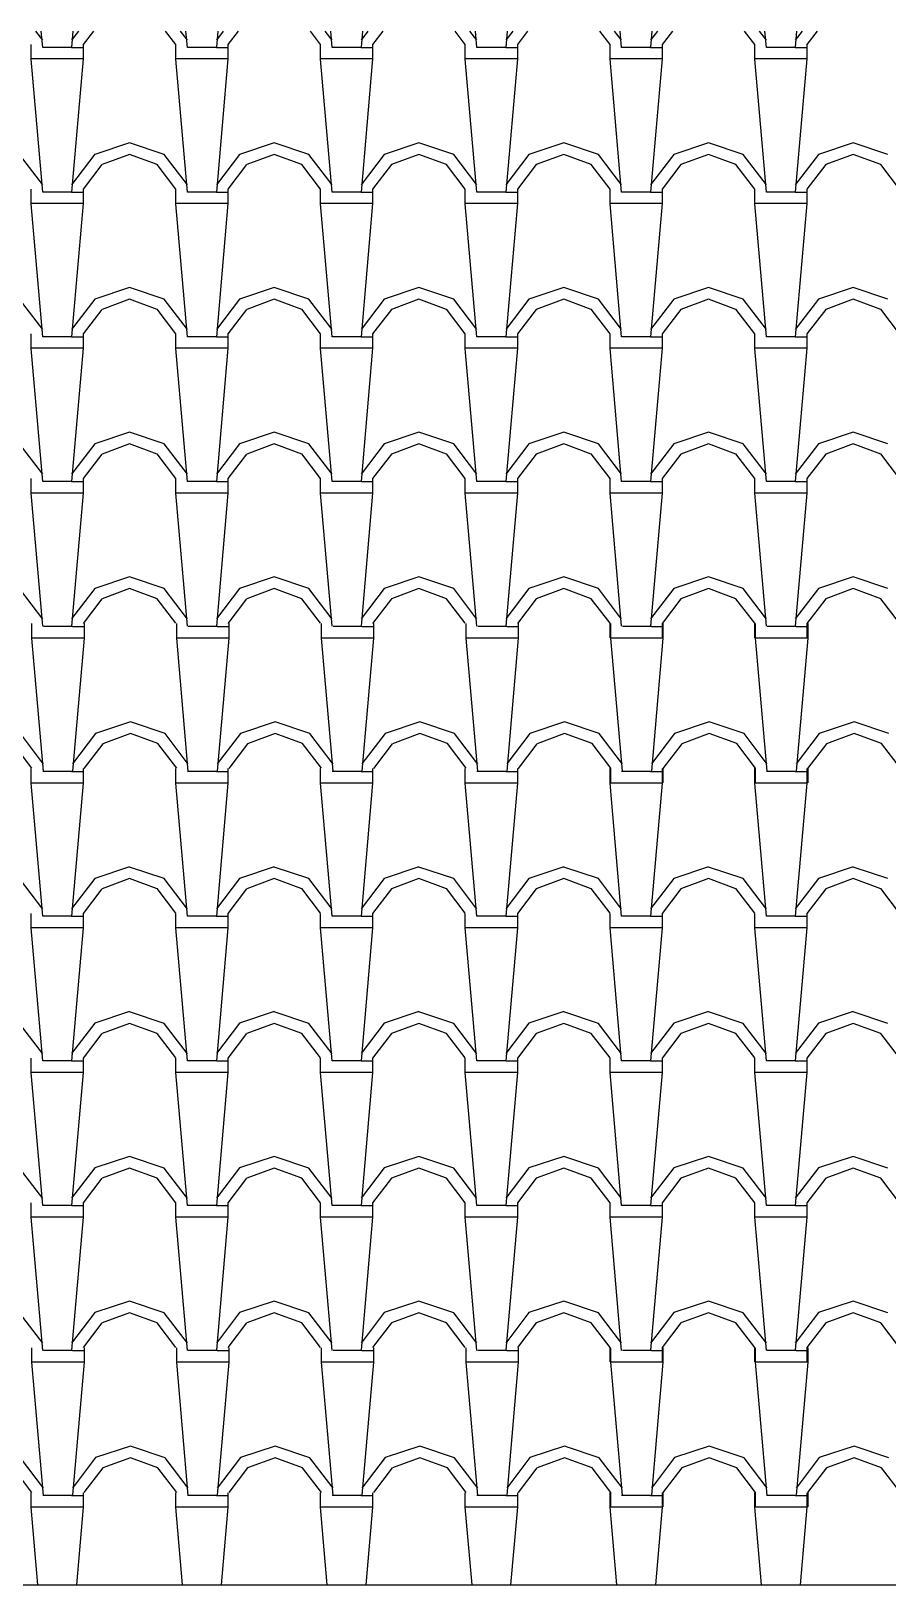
# Model space of a CAD drawing. Extents: x 32549 to 39694, y 7645 to 11950.
# Drawn here: x 37868.5 to 37957.3, y 11111.4 to 11272.4 of the extents above; entities that cross this region are included whole.
import ezdxf

# ---------------------------------------------------------------- set-up
doc = ezdxf.new("R2010")
doc.units = 0
doc.header["$LTSCALE"] = 80
doc.header["$MEASUREMENT"] = 0
doc.layers.add('C3', color=3, linetype='CONTINUOUS')
doc.layers.add('ROOF', color=11, linetype='CONTINUOUS')

msp = doc.modelspace()

# ---------------------------------------------------------------- linework, layer by layer
at = {"layer": 'C3'}
msp.add_line((37446.34, 11111.38), (38041.72, 11111.38), dxfattribs=at)
at = {"layer": 'ROOF'}
for p, q in [((37869.72, 11271.5), (37869, 11272.45)), ((37869.72, 11270.75), (37869.57, 11272.45)), ((37872.86, 11272.45), (37872.72, 11270.76)), ((37873.43, 11272.45), (37872.72, 11271.52)), ((37874.98, 11272.45), (37873.91, 11271.05)), ((37883.52, 11271.06), (37882.46, 11272.45)), ((37884.72, 11271.5), (37884, 11272.45)), ((37884.72, 11270.75), (37884.57, 11272.45)), ((37888.43, 11272.45), (37887.72, 11271.51)), ((37887.86, 11272.45), (37887.72, 11270.76)), ((37889.98, 11272.45), (37888.91, 11271.05)), ((37898.52, 11271.06), (37897.46, 11272.45)), ((37899.72, 11271.5), (37899, 11272.45)), ((37899.72, 11270.75), (37899.57, 11272.45)), ((37903.43, 11272.45), (37902.72, 11271.51)), ((37902.86, 11272.45), (37902.72, 11270.76)), ((37904.98, 11272.45), (37903.92, 11271.05)), ((37913.52, 11271.06), (37912.46, 11272.45)), ((37914.72, 11271.5), (37914, 11272.45)), ((37914.72, 11270.75), (37914.57, 11272.45)), ((37918.43, 11272.45), (37917.72, 11271.51)), ((37917.86, 11272.45), (37917.72, 11270.76)), ((37919.98, 11272.45), (37918.92, 11271.05)), ((37928.52, 11271.06), (37927.46, 11272.45)), ((37929.72, 11271.5), (37929, 11272.45)), ((37929.72, 11270.75), (37929.57, 11272.45)), ((37933.43, 11272.45), (37932.72, 11271.51)), ((37932.86, 11272.45), (37932.72, 11270.76)), ((37934.98, 11272.45), (37933.92, 11271.05)), ((37943.52, 11271.06), (37942.46, 11272.45)), ((37944.72, 11271.5), (37944, 11272.45)), ((37944.72, 11270.75), (37944.57, 11272.45)), ((37948.43, 11272.45), (37947.72, 11271.51)), ((37947.86, 11272.45), (37947.72, 11270.76)), ((37949.98, 11272.45), (37948.92, 11271.05)), ((37868.52, 11269.56), (37868.52, 11271.06)), ((37872.72, 11270.76), (37869.72, 11270.76)), ((37872.72, 11270.76), (37873.92, 11270.76)), ((37873.92, 11271.06), (37873.92, 11269.56)), ((37883.52, 11269.56), (37883.52, 11271.06)), ((37887.72, 11270.76), (37884.72, 11270.76)), ((37887.72, 11270.76), (37888.92, 11270.76)), ((37888.92, 11271.06), (37888.92, 11269.56)), ((37898.52, 11269.56), (37898.52, 11271.06)), ((37902.72, 11270.76), (37899.72, 11270.76)), ((37902.72, 11270.76), (37903.92, 11270.76)), ((37903.92, 11271.06), (37903.92, 11269.56)), ((37913.52, 11269.56), (37913.52, 11271.06)), ((37917.72, 11270.76), (37914.72, 11270.76)), ((37917.72, 11270.76), (37918.92, 11270.76)), ((37918.92, 11271.06), (37918.92, 11269.56)), ((37928.52, 11269.56), (37928.52, 11271.06)), ((37932.72, 11270.76), (37929.72, 11270.76)), ((37932.72, 11270.76), (37933.92, 11270.76)), ((37933.92, 11271.06), (37933.92, 11269.56)), ((37943.52, 11269.56), (37943.52, 11271.06)), ((37947.72, 11270.76), (37944.72, 11270.76)), ((37947.72, 11270.76), (37948.92, 11270.76)), ((37948.92, 11271.06), (37948.92, 11269.56)), ((37872.72, 11269.56), (37868.52, 11269.56)), ((37869.72, 11255.75), (37868.52, 11269.55)), ((37873.92, 11269.56), (37872.72, 11255.76)), ((37873.92, 11269.56), (37872.72, 11269.56)), ((37887.72, 11269.56), (37883.52, 11269.56)), ((37884.72, 11255.75), (37883.52, 11269.55)), ((37888.92, 11269.56), (37887.72, 11269.56)), ((37888.92, 11269.56), (37887.72, 11255.76)), ((37902.72, 11269.56), (37898.52, 11269.56)), ((37899.72, 11255.75), (37898.52, 11269.55)), ((37903.92, 11269.56), (37902.72, 11269.56)), ((37903.92, 11269.56), (37902.72, 11255.76)), ((37917.72, 11269.56), (37913.52, 11269.56)), ((37914.72, 11255.75), (37913.52, 11269.55)), ((37918.92, 11269.56), (37917.72, 11269.56)), ((37918.92, 11269.56), (37917.72, 11255.76)), ((37932.72, 11269.56), (37928.52, 11269.56)), ((37929.72, 11255.75), (37928.52, 11269.55)), ((37933.92, 11269.56), (37932.72, 11269.56)), ((37933.92, 11269.56), (37932.72, 11255.76)), ((37947.72, 11269.56), (37943.52, 11269.56)), ((37944.72, 11255.75), (37943.52, 11269.55)), ((37948.92, 11269.56), (37947.72, 11269.56)), ((37948.92, 11269.56), (37947.72, 11255.76)), ((37878.72, 11260.86), (37875.12, 11259.66)), ((37882.32, 11259.65), (37878.72, 11260.85)), ((37893.72, 11260.86), (37890.12, 11259.66)), ((37897.32, 11259.65), (37893.72, 11260.85)), ((37908.72, 11260.86), (37905.12, 11259.66)), ((37912.32, 11259.65), (37908.72, 11260.85)), ((37923.72, 11260.86), (37920.12, 11259.66)), ((37927.32, 11259.65), (37923.72, 11260.85)), ((37938.72, 11260.86), (37935.12, 11259.66)), ((37942.32, 11259.65), (37938.72, 11260.85)), ((37953.72, 11260.86), (37950.12, 11259.66)), ((37957.32, 11259.65), (37953.72, 11260.85)), ((37869.72, 11256.5), (37867.32, 11259.65)), ((37875.12, 11259.67), (37872.72, 11256.52)), ((37878.72, 11259.65), (37875.87, 11258.6)), ((37881.57, 11258.6), (37878.72, 11259.65)), ((37884.72, 11256.5), (37882.32, 11259.65)), ((37890.12, 11259.66), (37887.72, 11256.51)), ((37893.72, 11259.65), (37890.87, 11258.6)), ((37896.57, 11258.6), (37893.72, 11259.65)), ((37899.72, 11256.5), (37897.32, 11259.65)), ((37905.12, 11259.66), (37902.72, 11256.51)), ((37908.72, 11259.65), (37905.87, 11258.6)), ((37911.57, 11258.6), (37908.72, 11259.65)), ((37914.72, 11256.5), (37912.32, 11259.65)), ((37920.12, 11259.66), (37917.72, 11256.51)), ((37923.72, 11259.65), (37920.87, 11258.6)), ((37926.57, 11258.6), (37923.72, 11259.65)), ((37929.72, 11256.5), (37927.32, 11259.65)), ((37935.12, 11259.66), (37932.72, 11256.51)), ((37938.72, 11259.65), (37935.87, 11258.6)), ((37941.57, 11258.6), (37938.72, 11259.65)), ((37944.72, 11256.5), (37942.32, 11259.65)), ((37950.12, 11259.66), (37947.72, 11256.51)), ((37953.72, 11259.65), (37950.87, 11258.6)), ((37956.57, 11258.6), (37953.72, 11259.65)), ((37875.86, 11258.6), (37873.91, 11256.05)), ((37883.52, 11256.06), (37881.57, 11258.61)), ((37890.86, 11258.6), (37888.91, 11256.05)), ((37898.52, 11256.06), (37896.57, 11258.61)), ((37905.87, 11258.6), (37903.92, 11256.05)), ((37913.52, 11256.06), (37911.57, 11258.61)), ((37920.87, 11258.6), (37918.92, 11256.05)), ((37928.52, 11256.06), (37926.57, 11258.61)), ((37935.87, 11258.6), (37933.92, 11256.05)), ((37943.52, 11256.06), (37941.57, 11258.61)), ((37950.87, 11258.6), (37948.92, 11256.05)), ((37958.52, 11256.06), (37956.57, 11258.61)), ((37868.52, 11254.56), (37868.52, 11256.06)), ((37872.72, 11255.76), (37869.72, 11255.76)), ((37872.72, 11255.76), (37873.92, 11255.76)), ((37873.92, 11256.06), (37873.92, 11254.56)), ((37883.52, 11254.56), (37883.52, 11256.06)), ((37887.72, 11255.76), (37884.72, 11255.76)), ((37887.72, 11255.76), (37888.92, 11255.76)), ((37888.92, 11256.06), (37888.92, 11254.56)), ((37898.52, 11254.56), (37898.52, 11256.06)), ((37902.72, 11255.76), (37899.72, 11255.76)), ((37902.72, 11255.76), (37903.92, 11255.76)), ((37903.92, 11256.06), (37903.92, 11254.56)), ((37913.52, 11254.56), (37913.52, 11256.06)), ((37917.72, 11255.76), (37914.72, 11255.76)), ((37917.72, 11255.76), (37918.92, 11255.76)), ((37918.92, 11256.06), (37918.92, 11254.56)), ((37928.52, 11254.56), (37928.52, 11256.06)), ((37932.72, 11255.76), (37929.72, 11255.76)), ((37932.72, 11255.76), (37933.92, 11255.76)), ((37933.92, 11256.06), (37933.92, 11254.56)), ((37943.52, 11254.56), (37943.52, 11256.06)), ((37947.72, 11255.76), (37944.72, 11255.76)), ((37947.72, 11255.76), (37948.92, 11255.76)), ((37948.92, 11256.06), (37948.92, 11254.56)), ((37872.72, 11254.56), (37868.52, 11254.56)), ((37869.72, 11240.75), (37868.52, 11254.55)), ((37873.92, 11254.56), (37872.72, 11240.76)), ((37873.92, 11254.56), (37872.72, 11254.56)), ((37887.72, 11254.56), (37883.52, 11254.56)), ((37884.72, 11240.75), (37883.52, 11254.55)), ((37888.92, 11254.56), (37887.72, 11254.56)), ((37888.92, 11254.56), (37887.72, 11240.76)), ((37902.72, 11254.56), (37898.52, 11254.56)), ((37899.72, 11240.75), (37898.52, 11254.55)), ((37903.92, 11254.56), (37902.72, 11254.56)), ((37903.92, 11254.56), (37902.72, 11240.76)), ((37917.72, 11254.56), (37913.52, 11254.56)), ((37914.72, 11240.75), (37913.52, 11254.55)), ((37918.92, 11254.56), (37917.72, 11254.56)), ((37918.92, 11254.56), (37917.72, 11240.76)), ((37932.72, 11254.56), (37928.52, 11254.56)), ((37929.72, 11240.75), (37928.52, 11254.55)), ((37933.92, 11254.56), (37932.72, 11254.56)), ((37933.92, 11254.56), (37932.72, 11240.76)), ((37947.72, 11254.56), (37943.52, 11254.56)), ((37944.72, 11240.75), (37943.52, 11254.55)), ((37948.92, 11254.56), (37947.72, 11254.56)), ((37948.92, 11254.56), (37947.72, 11240.76)), ((37878.72, 11245.86), (37875.12, 11244.66)), ((37882.32, 11244.65), (37878.72, 11245.85)), ((37893.72, 11245.86), (37890.12, 11244.66)), ((37897.32, 11244.65), (37893.72, 11245.85)), ((37908.72, 11245.86), (37905.12, 11244.66)), ((37912.32, 11244.65), (37908.72, 11245.85)), ((37923.72, 11245.86), (37920.12, 11244.66)), ((37927.32, 11244.65), (37923.72, 11245.85)), ((37938.72, 11245.86), (37935.12, 11244.66)), ((37942.32, 11244.65), (37938.72, 11245.85)), ((37953.72, 11245.86), (37950.12, 11244.66)), ((37957.32, 11244.65), (37953.72, 11245.85)), ((37869.72, 11241.5), (37867.32, 11244.65)), ((37875.12, 11244.66), (37872.72, 11241.51)), ((37878.72, 11244.65), (37875.87, 11243.6)), ((37881.57, 11243.6), (37878.72, 11244.65)), ((37884.72, 11241.5), (37882.32, 11244.65)), ((37890.12, 11244.66), (37887.72, 11241.51)), ((37893.72, 11244.65), (37890.87, 11243.6)), ((37896.57, 11243.6), (37893.72, 11244.65)), ((37899.72, 11241.5), (37897.32, 11244.65)), ((37905.12, 11244.66), (37902.72, 11241.51)), ((37908.72, 11244.65), (37905.87, 11243.6)), ((37911.57, 11243.6), (37908.72, 11244.65)), ((37914.72, 11241.5), (37912.32, 11244.65)), ((37920.12, 11244.66), (37917.72, 11241.51)), ((37923.72, 11244.65), (37920.87, 11243.6)), ((37926.57, 11243.6), (37923.72, 11244.65)), ((37929.72, 11241.5), (37927.32, 11244.65)), ((37935.12, 11244.66), (37932.72, 11241.51)), ((37938.72, 11244.65), (37935.87, 11243.6)), ((37941.57, 11243.6), (37938.72, 11244.65)), ((37944.72, 11241.5), (37942.32, 11244.65)), ((37950.12, 11244.66), (37947.72, 11241.51)), ((37953.72, 11244.65), (37950.87, 11243.6)), ((37956.57, 11243.6), (37953.72, 11244.65)), ((37875.86, 11243.6), (37873.91, 11241.05)), ((37883.52, 11241.06), (37881.57, 11243.61)), ((37890.86, 11243.6), (37888.91, 11241.05)), ((37898.52, 11241.06), (37896.57, 11243.61)), ((37905.87, 11243.6), (37903.92, 11241.05)), ((37913.52, 11241.06), (37911.57, 11243.61)), ((37920.87, 11243.6), (37918.92, 11241.05)), ((37928.52, 11241.06), (37926.57, 11243.61)), ((37935.87, 11243.6), (37933.92, 11241.05)), ((37943.52, 11241.06), (37941.57, 11243.61)), ((37950.87, 11243.6), (37948.92, 11241.05)), ((37958.52, 11241.06), (37956.57, 11243.61)), ((37868.52, 11239.56), (37868.52, 11241.06)), ((37873.92, 11241.06), (37873.92, 11239.56)), ((37883.52, 11239.56), (37883.52, 11241.06)), ((37888.92, 11241.06), (37888.92, 11239.56)), ((37898.52, 11239.56), (37898.52, 11241.06)), ((37903.92, 11241.06), (37903.92, 11239.56)), ((37913.52, 11239.56), (37913.52, 11241.06)), ((37918.92, 11241.06), (37918.92, 11239.56)), ((37928.52, 11239.56), (37928.52, 11241.06)), ((37928.52, 11239.56), (37928.52, 11241.06)), ((37933.92, 11241.06), (37933.92, 11239.56)), ((37933.92, 11241.06), (37933.92, 11239.56)), ((37943.52, 11239.56), (37943.52, 11241.06)), ((37943.52, 11239.56), (37943.52, 11241.06)), ((37948.92, 11241.06), (37948.92, 11239.56)), ((37948.92, 11241.06), (37948.92, 11239.56)), ((37872.72, 11239.56), (37868.52, 11239.56)), ((37869.72, 11225.75), (37868.52, 11239.55)), ((37872.72, 11240.76), (37869.72, 11240.76)), ((37872.72, 11240.76), (37873.92, 11240.76)), ((37873.92, 11239.56), (37872.72, 11225.76)), ((37873.92, 11239.56), (37872.72, 11239.56)), ((37887.72, 11239.56), (37883.52, 11239.56)), ((37884.72, 11225.75), (37883.52, 11239.55)), ((37887.72, 11240.76), (37884.72, 11240.76)), ((37887.72, 11240.76), (37888.92, 11240.76)), ((37888.92, 11239.56), (37887.72, 11225.76)), ((37888.92, 11239.56), (37887.72, 11239.56)), ((37902.72, 11239.56), (37898.52, 11239.56)), ((37899.72, 11225.75), (37898.52, 11239.55)), ((37902.72, 11240.76), (37899.72, 11240.76)), ((37902.72, 11240.76), (37903.92, 11240.76)), ((37903.92, 11239.56), (37902.72, 11225.76)), ((37903.92, 11239.56), (37902.72, 11239.56)), ((37917.72, 11239.56), (37913.52, 11239.56)), ((37914.72, 11225.75), (37913.52, 11239.55)), ((37917.72, 11240.76), (37914.72, 11240.76)), ((37917.72, 11240.76), (37918.92, 11240.76)), ((37918.92, 11239.56), (37917.72, 11225.76)), ((37918.92, 11239.56), (37917.72, 11239.56)), ((37932.72, 11239.56), (37928.52, 11239.56)), ((37929.72, 11225.75), (37928.52, 11239.55)), ((37932.72, 11240.76), (37929.72, 11240.76)), ((37932.72, 11240.76), (37933.92, 11240.76)), ((37933.92, 11239.56), (37932.72, 11225.76)), ((37933.92, 11239.56), (37932.72, 11239.56)), ((37947.72, 11239.56), (37943.52, 11239.56)), ((37944.72, 11225.75), (37943.52, 11239.55)), ((37947.72, 11240.76), (37944.72, 11240.76)), ((37947.72, 11240.76), (37948.92, 11240.76)), ((37948.92, 11239.56), (37947.72, 11225.76)), ((37948.92, 11239.56), (37947.72, 11239.56)), ((37878.72, 11230.86), (37875.12, 11229.66)), ((37882.32, 11229.65), (37878.72, 11230.86)), ((37893.72, 11230.86), (37890.12, 11229.66)), ((37897.32, 11229.65), (37893.72, 11230.86)), ((37908.72, 11230.86), (37905.12, 11229.66)), ((37912.32, 11229.65), (37908.72, 11230.86)), ((37923.72, 11230.86), (37920.12, 11229.66)), ((37927.32, 11229.65), (37923.72, 11230.86)), ((37938.72, 11230.86), (37935.12, 11229.66)), ((37942.32, 11229.65), (37938.72, 11230.86)), ((37953.72, 11230.86), (37950.12, 11229.66)), ((37957.32, 11229.65), (37953.72, 11230.86)), ((37869.72, 11226.5), (37867.32, 11229.65)), ((37875.12, 11229.67), (37872.72, 11226.52)), ((37875.86, 11228.6), (37873.91, 11226.05)), ((37878.72, 11229.65), (37875.87, 11228.6)), ((37881.57, 11228.6), (37878.72, 11229.65)), ((37883.52, 11226.06), (37881.57, 11228.61)), ((37884.72, 11226.5), (37882.32, 11229.65)), ((37890.12, 11229.67), (37887.72, 11226.52)), ((37890.86, 11228.6), (37888.91, 11226.05)), ((37893.72, 11229.65), (37890.87, 11228.6)), ((37896.57, 11228.6), (37893.72, 11229.65)), ((37898.52, 11226.06), (37896.57, 11228.61)), ((37899.72, 11226.5), (37897.32, 11229.65)), ((37905.12, 11229.67), (37902.72, 11226.52)), ((37905.87, 11228.6), (37903.92, 11226.05)), ((37908.72, 11229.65), (37905.87, 11228.6)), ((37911.57, 11228.6), (37908.72, 11229.65)), ((37913.52, 11226.06), (37911.57, 11228.61)), ((37914.72, 11226.5), (37912.32, 11229.65)), ((37920.12, 11229.66), (37917.72, 11226.51)), ((37920.87, 11228.6), (37918.92, 11226.05)), ((37923.72, 11229.65), (37920.87, 11228.6)), ((37926.57, 11228.6), (37923.72, 11229.65)), ((37928.52, 11226.06), (37926.57, 11228.61)), ((37929.72, 11226.5), (37927.32, 11229.65)), ((37935.12, 11229.66), (37932.72, 11226.51)), ((37935.87, 11228.6), (37933.92, 11226.05)), ((37938.72, 11229.65), (37935.87, 11228.6)), ((37941.57, 11228.6), (37938.72, 11229.65)), ((37943.52, 11226.06), (37941.57, 11228.61)), ((37944.72, 11226.5), (37942.32, 11229.65)), ((37950.12, 11229.66), (37947.72, 11226.51)), ((37950.87, 11228.6), (37948.92, 11226.05)), ((37953.72, 11229.65), (37950.87, 11228.6)), ((37956.57, 11228.6), (37953.72, 11229.65)), ((37958.52, 11226.06), (37956.57, 11228.61)), ((37868.52, 11224.56), (37868.52, 11226.06)), ((37872.72, 11225.76), (37869.72, 11225.76)), ((37872.72, 11225.76), (37873.92, 11225.76)), ((37873.92, 11226.06), (37873.92, 11224.56)), ((37883.52, 11224.56), (37883.52, 11226.06)), ((37887.72, 11225.76), (37884.72, 11225.76)), ((37887.72, 11225.76), (37888.92, 11225.76)), ((37888.92, 11226.06), (37888.92, 11224.56)), ((37898.52, 11224.56), (37898.52, 11226.06)), ((37902.72, 11225.76), (37899.72, 11225.76)), ((37902.72, 11225.76), (37903.92, 11225.76)), ((37903.92, 11226.06), (37903.92, 11224.56)), ((37913.52, 11224.56), (37913.52, 11226.06)), ((37917.72, 11225.76), (37914.72, 11225.76)), ((37917.72, 11225.76), (37918.92, 11225.76)), ((37918.92, 11226.06), (37918.92, 11224.56)), ((37928.52, 11224.56), (37928.52, 11226.06)), ((37932.72, 11225.76), (37929.72, 11225.76)), ((37932.72, 11225.76), (37933.92, 11225.76)), ((37933.92, 11226.06), (37933.92, 11224.56)), ((37943.52, 11224.56), (37943.52, 11226.06)), ((37947.72, 11225.76), (37944.72, 11225.76)), ((37947.72, 11225.76), (37948.92, 11225.76)), ((37948.92, 11226.06), (37948.92, 11224.56)), ((37872.72, 11224.56), (37868.52, 11224.56)), ((37869.72, 11210.75), (37868.52, 11224.55)), ((37873.92, 11224.56), (37872.72, 11224.56)), ((37873.92, 11224.56), (37872.72, 11210.76)), ((37887.72, 11224.56), (37883.52, 11224.56)), ((37884.72, 11210.75), (37883.52, 11224.55)), ((37888.92, 11224.56), (37887.72, 11224.56)), ((37888.92, 11224.56), (37887.72, 11210.76)), ((37902.72, 11224.56), (37898.52, 11224.56)), ((37899.72, 11210.75), (37898.52, 11224.55)), ((37903.92, 11224.56), (37902.72, 11224.56)), ((37903.92, 11224.56), (37902.72, 11210.76)), ((37917.72, 11224.56), (37913.52, 11224.56)), ((37914.72, 11210.75), (37913.52, 11224.55)), ((37918.92, 11224.56), (37917.72, 11224.56)), ((37918.92, 11224.56), (37917.72, 11210.76)), ((37932.72, 11224.56), (37928.52, 11224.56)), ((37929.72, 11210.75), (37928.52, 11224.55)), ((37933.92, 11224.56), (37932.72, 11224.56)), ((37933.92, 11224.56), (37932.72, 11210.76)), ((37947.72, 11224.56), (37943.52, 11224.56)), ((37944.72, 11210.75), (37943.52, 11224.55)), ((37948.92, 11224.56), (37947.72, 11224.56)), ((37948.92, 11224.56), (37947.72, 11210.76)), ((37878.72, 11215.86), (37875.12, 11214.66)), ((37882.32, 11214.65), (37878.72, 11215.86)), ((37893.72, 11215.86), (37890.12, 11214.66)), ((37897.32, 11214.65), (37893.72, 11215.86)), ((37908.72, 11215.86), (37905.12, 11214.66)), ((37912.32, 11214.65), (37908.72, 11215.86)), ((37923.72, 11215.86), (37920.12, 11214.66)), ((37927.32, 11214.65), (37923.72, 11215.86)), ((37938.72, 11215.86), (37935.12, 11214.66)), ((37942.32, 11214.65), (37938.72, 11215.86)), ((37953.72, 11215.86), (37950.12, 11214.66)), ((37957.32, 11214.65), (37953.72, 11215.86)), ((37869.72, 11211.5), (37867.32, 11214.65)), ((37875.12, 11214.67), (37872.72, 11211.52)), ((37878.72, 11214.65), (37875.87, 11213.6)), ((37881.57, 11213.6), (37878.72, 11214.65)), ((37884.72, 11211.5), (37882.32, 11214.65)), ((37890.12, 11214.67), (37887.72, 11211.52)), ((37893.72, 11214.65), (37890.87, 11213.6)), ((37896.57, 11213.6), (37893.72, 11214.65)), ((37899.72, 11211.5), (37897.32, 11214.65)), ((37905.12, 11214.66), (37902.72, 11211.51)), ((37908.72, 11214.65), (37905.87, 11213.6)), ((37911.57, 11213.6), (37908.72, 11214.65)), ((37914.72, 11211.5), (37912.32, 11214.65)), ((37920.12, 11214.66), (37917.72, 11211.51)), ((37923.72, 11214.65), (37920.87, 11213.6)), ((37926.57, 11213.6), (37923.72, 11214.65)), ((37929.72, 11211.5), (37927.32, 11214.65)), ((37935.12, 11214.66), (37932.72, 11211.51)), ((37938.72, 11214.65), (37935.87, 11213.6)), ((37941.57, 11213.6), (37938.72, 11214.65)), ((37944.72, 11211.5), (37942.32, 11214.65)), ((37950.12, 11214.66), (37947.72, 11211.51)), ((37953.72, 11214.65), (37950.87, 11213.6)), ((37956.57, 11213.6), (37953.72, 11214.65)), ((37875.86, 11213.6), (37873.91, 11211.05)), ((37883.52, 11211.06), (37881.57, 11213.61)), ((37890.86, 11213.6), (37888.91, 11211.05)), ((37898.52, 11211.06), (37896.57, 11213.61)), ((37905.87, 11213.6), (37903.92, 11211.05)), ((37913.52, 11211.06), (37911.57, 11213.61)), ((37920.87, 11213.6), (37918.92, 11211.05)), ((37928.52, 11211.06), (37926.57, 11213.61)), ((37935.87, 11213.6), (37933.92, 11211.05)), ((37943.52, 11211.06), (37941.57, 11213.61)), ((37950.87, 11213.6), (37948.92, 11211.05)), ((37958.52, 11211.06), (37956.57, 11213.61)), ((37868.61, 11209.53), (37868.61, 11211.03)), ((37872.81, 11210.73), (37869.81, 11210.73)), ((37872.81, 11210.73), (37874.01, 11210.73)), ((37874.01, 11211.03), (37874.01, 11209.53)), ((37883.61, 11209.53), (37883.61, 11211.03)), ((37887.81, 11210.73), (37884.81, 11210.73)), ((37887.81, 11210.73), (37889.01, 11210.73)), ((37889.01, 11211.03), (37889.01, 11209.53)), ((37898.61, 11209.53), (37898.61, 11211.03)), ((37902.81, 11210.73), (37899.81, 11210.73)), ((37902.81, 11210.73), (37904.01, 11210.73)), ((37904.01, 11211.03), (37904.01, 11209.53)), ((37913.61, 11209.53), (37913.61, 11211.03)), ((37917.81, 11210.73), (37914.81, 11210.73)), ((37917.81, 11210.73), (37919.01, 11210.73)), ((37919.01, 11211.03), (37919.01, 11209.53)), ((37928.52, 11209.56), (37928.52, 11211.06)), ((37928.61, 11209.53), (37928.61, 11211.03)), ((37932.81, 11210.73), (37929.81, 11210.73)), ((37932.81, 11210.73), (37934.01, 11210.73)), ((37933.92, 11211.06), (37933.92, 11209.56)), ((37934.01, 11211.03), (37934.01, 11209.53)), ((37943.52, 11209.56), (37943.52, 11211.06)), ((37943.61, 11209.53), (37943.61, 11211.03)), ((37947.81, 11210.73), (37944.81, 11210.73)), ((37947.81, 11210.73), (37949.01, 11210.73)), ((37948.92, 11211.06), (37948.92, 11209.56)), ((37949.01, 11211.03), (37949.01, 11209.53)), ((37872.81, 11209.53), (37868.61, 11209.53)), ((37869.81, 11195.72), (37868.61, 11209.52)), ((37874.01, 11209.53), (37872.81, 11195.73)), ((37874.01, 11209.53), (37872.81, 11209.53)), ((37887.81, 11209.53), (37883.61, 11209.53)), ((37884.81, 11195.72), (37883.61, 11209.52)), ((37889.01, 11209.53), (37887.81, 11195.73)), ((37889.01, 11209.53), (37887.81, 11209.53)), ((37902.81, 11209.53), (37898.61, 11209.53)), ((37899.81, 11195.72), (37898.61, 11209.52)), ((37904.01, 11209.53), (37902.81, 11195.73)), ((37904.01, 11209.53), (37902.81, 11209.53)), ((37917.81, 11209.53), (37913.61, 11209.53)), ((37914.81, 11195.72), (37913.61, 11209.52)), ((37919.01, 11209.53), (37917.81, 11195.73)), ((37919.01, 11209.53), (37917.81, 11209.53)), ((37932.81, 11209.53), (37928.61, 11209.53)), ((37929.81, 11195.72), (37928.61, 11209.52)), ((37934.01, 11209.53), (37932.81, 11195.73)), ((37934.01, 11209.53), (37932.81, 11209.53)), ((37947.81, 11209.53), (37943.61, 11209.53)), ((37944.81, 11195.72), (37943.61, 11209.52)), ((37949.01, 11209.53), (37947.81, 11195.73)), ((37949.01, 11209.53), (37947.81, 11209.53)), ((37878.81, 11200.83), (37875.21, 11199.63)), ((37882.41, 11199.63), (37878.81, 11200.83)), ((37893.81, 11200.83), (37890.21, 11199.63)), ((37897.41, 11199.63), (37893.81, 11200.83)), ((37908.81, 11200.83), (37905.21, 11199.63)), ((37912.41, 11199.63), (37908.81, 11200.83)), ((37923.81, 11200.83), (37920.21, 11199.63)), ((37927.41, 11199.63), (37923.81, 11200.83)), ((37938.81, 11200.83), (37935.21, 11199.63)), ((37942.41, 11199.63), (37938.81, 11200.83)), ((37953.81, 11200.83), (37950.21, 11199.63)), ((37957.41, 11199.63), (37953.81, 11200.83)), ((37869.81, 11196.47), (37867.41, 11199.62)), ((37875.21, 11199.64), (37872.81, 11196.49)), ((37878.81, 11199.62), (37875.96, 11198.57)), ((37881.66, 11198.58), (37878.81, 11199.63)), ((37884.81, 11196.47), (37882.41, 11199.62)), ((37890.21, 11199.64), (37887.81, 11196.49)), ((37893.81, 11199.62), (37890.96, 11198.57)), ((37896.66, 11198.58), (37893.81, 11199.63)), ((37899.81, 11196.47), (37897.41, 11199.62)), ((37905.21, 11199.64), (37902.81, 11196.49)), ((37908.81, 11199.62), (37905.96, 11198.57)), ((37911.66, 11198.58), (37908.81, 11199.63)), ((37914.81, 11196.47), (37912.41, 11199.62)), ((37920.21, 11199.64), (37917.81, 11196.49)), ((37923.81, 11199.62), (37920.96, 11198.57)), ((37926.66, 11198.58), (37923.81, 11199.63)), ((37929.81, 11196.47), (37927.41, 11199.62)), ((37935.21, 11199.64), (37932.81, 11196.49)), ((37938.81, 11199.62), (37935.96, 11198.57)), ((37941.66, 11198.58), (37938.81, 11199.63)), ((37944.81, 11196.47), (37942.41, 11199.62)), ((37950.21, 11199.64), (37947.81, 11196.49)), ((37953.81, 11199.62), (37950.96, 11198.57)), ((37956.66, 11198.58), (37953.81, 11199.63)), ((37868.61, 11196.03), (37866.66, 11198.58)), ((37875.95, 11198.57), (37874, 11196.02)), ((37883.61, 11196.03), (37881.66, 11198.58)), ((37890.95, 11198.57), (37889, 11196.02)), ((37898.61, 11196.03), (37896.66, 11198.58)), ((37905.95, 11198.57), (37904, 11196.02)), ((37913.61, 11196.03), (37911.66, 11198.58)), ((37920.95, 11198.57), (37919, 11196.02)), ((37928.61, 11196.03), (37926.66, 11198.58)), ((37935.95, 11198.57), (37934, 11196.02)), ((37943.61, 11196.03), (37941.66, 11198.58)), ((37950.95, 11198.57), (37949, 11196.02)), ((37958.61, 11196.03), (37956.66, 11198.58)), ((37868.52, 11194.49), (37868.52, 11195.99)), ((37873.92, 11195.99), (37873.92, 11194.49)), ((37883.52, 11194.49), (37883.52, 11195.99)), ((37888.92, 11195.99), (37888.92, 11194.49)), ((37898.52, 11194.49), (37898.52, 11195.99)), ((37903.92, 11195.99), (37903.92, 11194.49)), ((37913.52, 11194.49), (37913.52, 11195.99)), ((37918.92, 11195.99), (37918.92, 11194.49)), ((37928.52, 11194.49), (37928.52, 11195.99)), ((37928.61, 11194.53), (37928.61, 11196.03)), ((37933.92, 11195.99), (37933.92, 11194.49)), ((37934.01, 11196.03), (37934.01, 11194.53)), ((37943.52, 11194.49), (37943.52, 11195.99)), ((37943.61, 11194.53), (37943.61, 11196.03)), ((37948.92, 11195.99), (37948.92, 11194.49)), ((37949.01, 11196.03), (37949.01, 11194.53)), ((37872.72, 11194.49), (37868.52, 11194.49)), ((37869.72, 11180.69), (37868.52, 11194.49)), ((37872.72, 11195.69), (37869.72, 11195.69)), ((37872.72, 11195.69), (37873.92, 11195.69)), ((37873.92, 11194.5), (37872.72, 11180.7)), ((37873.92, 11194.49), (37872.72, 11194.49)), ((37887.72, 11194.49), (37883.52, 11194.49)), ((37884.72, 11180.69), (37883.52, 11194.49)), ((37887.72, 11195.69), (37884.72, 11195.69)), ((37887.72, 11195.69), (37888.92, 11195.69)), ((37888.92, 11194.5), (37887.72, 11180.7)), ((37888.92, 11194.49), (37887.72, 11194.49)), ((37902.72, 11194.49), (37898.52, 11194.49)), ((37899.72, 11180.69), (37898.52, 11194.49)), ((37902.72, 11195.69), (37899.72, 11195.69)), ((37902.72, 11195.69), (37903.92, 11195.69)), ((37903.92, 11194.5), (37902.72, 11180.7)), ((37903.92, 11194.49), (37902.72, 11194.49)), ((37917.72, 11194.49), (37913.52, 11194.49)), ((37914.72, 11180.69), (37913.52, 11194.49)), ((37917.72, 11195.69), (37914.72, 11195.69)), ((37917.72, 11195.69), (37918.92, 11195.69)), ((37918.92, 11194.5), (37917.72, 11180.7)), ((37918.92, 11194.49), (37917.72, 11194.49)), ((37932.72, 11194.49), (37928.52, 11194.49)), ((37929.72, 11180.69), (37928.52, 11194.49)), ((37932.72, 11195.69), (37929.72, 11195.69)), ((37932.72, 11195.69), (37933.92, 11195.69)), ((37933.92, 11194.5), (37932.72, 11180.7)), ((37933.92, 11194.49), (37932.72, 11194.49)), ((37947.72, 11194.49), (37943.52, 11194.49)), ((37944.72, 11180.69), (37943.52, 11194.49)), ((37947.72, 11195.69), (37944.72, 11195.69)), ((37947.72, 11195.69), (37948.92, 11195.69)), ((37948.92, 11194.5), (37947.72, 11180.7)), ((37948.92, 11194.49), (37947.72, 11194.49)), ((37878.72, 11185.8), (37875.12, 11184.6)), ((37882.32, 11184.59), (37878.72, 11185.79)), ((37893.72, 11185.8), (37890.12, 11184.6)), ((37897.32, 11184.59), (37893.72, 11185.79)), ((37908.72, 11185.8), (37905.12, 11184.6)), ((37912.32, 11184.59), (37908.72, 11185.79)), ((37923.72, 11185.8), (37920.12, 11184.6)), ((37927.32, 11184.59), (37923.72, 11185.79)), ((37938.72, 11185.8), (37935.12, 11184.6)), ((37942.32, 11184.59), (37938.72, 11185.79)), ((37953.72, 11185.8), (37950.12, 11184.6)), ((37957.32, 11184.59), (37953.72, 11185.79)), ((37869.72, 11181.44), (37867.32, 11184.59)), ((37875.12, 11184.6), (37872.72, 11181.45)), ((37875.86, 11183.54), (37873.91, 11180.99)), ((37878.72, 11184.59), (37875.87, 11183.54)), ((37881.57, 11183.54), (37878.72, 11184.59)), ((37883.52, 11181), (37881.57, 11183.55)), ((37884.72, 11181.44), (37882.32, 11184.59)), ((37890.12, 11184.6), (37887.72, 11181.45)), ((37890.86, 11183.54), (37888.91, 11180.99)), ((37893.72, 11184.59), (37890.87, 11183.54)), ((37896.57, 11183.54), (37893.72, 11184.59)), ((37898.52, 11181), (37896.57, 11183.55)), ((37899.72, 11181.44), (37897.32, 11184.59)), ((37905.12, 11184.6), (37902.72, 11181.45)), ((37905.87, 11183.54), (37903.92, 11180.99)), ((37908.72, 11184.59), (37905.87, 11183.54)), ((37911.57, 11183.54), (37908.72, 11184.59)), ((37913.52, 11181), (37911.57, 11183.55)), ((37914.72, 11181.44), (37912.32, 11184.59)), ((37920.12, 11184.6), (37917.72, 11181.45)), ((37920.87, 11183.54), (37918.92, 11180.99)), ((37923.72, 11184.59), (37920.87, 11183.54)), ((37926.57, 11183.54), (37923.72, 11184.59)), ((37928.52, 11181), (37926.57, 11183.55)), ((37929.72, 11181.44), (37927.32, 11184.59)), ((37935.12, 11184.6), (37932.72, 11181.45)), ((37935.87, 11183.54), (37933.92, 11180.99)), ((37938.72, 11184.59), (37935.87, 11183.54)), ((37941.57, 11183.54), (37938.72, 11184.59)), ((37943.52, 11181), (37941.57, 11183.55)), ((37944.72, 11181.44), (37942.32, 11184.59)), ((37950.12, 11184.6), (37947.72, 11181.45)), ((37950.87, 11183.54), (37948.92, 11180.99)), ((37953.72, 11184.59), (37950.87, 11183.54)), ((37956.57, 11183.54), (37953.72, 11184.59)), ((37958.52, 11181), (37956.57, 11183.55)), ((37868.52, 11179.49), (37868.52, 11180.99)), ((37872.72, 11180.69), (37869.72, 11180.69)), ((37872.72, 11180.69), (37873.92, 11180.69)), ((37873.92, 11180.99), (37873.92, 11179.49)), ((37883.52, 11179.49), (37883.52, 11180.99)), ((37887.72, 11180.69), (37884.72, 11180.69)), ((37887.72, 11180.69), (37888.92, 11180.69)), ((37888.92, 11180.99), (37888.92, 11179.49)), ((37898.52, 11179.49), (37898.52, 11180.99)), ((37902.72, 11180.69), (37899.72, 11180.69)), ((37902.72, 11180.69), (37903.92, 11180.69)), ((37903.92, 11180.99), (37903.92, 11179.49)), ((37913.52, 11179.49), (37913.52, 11180.99)), ((37917.72, 11180.69), (37914.72, 11180.69)), ((37917.72, 11180.69), (37918.92, 11180.69)), ((37918.92, 11180.99), (37918.92, 11179.49)), ((37928.52, 11179.49), (37928.52, 11180.99)), ((37932.72, 11180.69), (37929.72, 11180.69)), ((37932.72, 11180.69), (37933.92, 11180.69)), ((37933.92, 11180.99), (37933.92, 11179.49)), ((37943.52, 11179.49), (37943.52, 11180.99)), ((37947.72, 11180.69), (37944.72, 11180.69)), ((37947.72, 11180.69), (37948.92, 11180.69)), ((37948.92, 11180.99), (37948.92, 11179.49)), ((37869.72, 11165.69), (37868.52, 11179.49)), ((37872.72, 11179.49), (37868.52, 11179.49)), ((37873.92, 11179.5), (37872.72, 11165.7)), ((37873.92, 11179.49), (37872.72, 11179.49)), ((37887.72, 11179.49), (37883.52, 11179.49)), ((37884.72, 11165.69), (37883.52, 11179.49)), ((37888.92, 11179.5), (37887.72, 11165.7)), ((37888.92, 11179.49), (37887.72, 11179.49)), ((37902.72, 11179.49), (37898.52, 11179.49)), ((37899.72, 11165.69), (37898.52, 11179.49)), ((37903.92, 11179.5), (37902.72, 11165.7)), ((37903.92, 11179.49), (37902.72, 11179.49)), ((37917.72, 11179.49), (37913.52, 11179.49)), ((37914.72, 11165.69), (37913.52, 11179.49)), ((37918.92, 11179.5), (37917.72, 11165.7)), ((37918.92, 11179.49), (37917.72, 11179.49)), ((37932.72, 11179.49), (37928.52, 11179.49)), ((37929.72, 11165.69), (37928.52, 11179.49)), ((37933.92, 11179.5), (37932.72, 11165.7)), ((37933.92, 11179.49), (37932.72, 11179.49)), ((37947.72, 11179.49), (37943.52, 11179.49)), ((37944.72, 11165.69), (37943.52, 11179.49)), ((37948.92, 11179.5), (37947.72, 11165.7)), ((37948.92, 11179.49), (37947.72, 11179.49)), ((37878.72, 11170.8), (37875.12, 11169.6)), ((37882.32, 11169.59), (37878.72, 11170.79)), ((37893.72, 11170.8), (37890.12, 11169.6)), ((37897.32, 11169.59), (37893.72, 11170.79)), ((37908.72, 11170.8), (37905.12, 11169.6)), ((37912.32, 11169.59), (37908.72, 11170.79)), ((37923.72, 11170.8), (37920.12, 11169.6)), ((37927.32, 11169.59), (37923.72, 11170.79)), ((37938.72, 11170.8), (37935.12, 11169.6)), ((37942.32, 11169.59), (37938.72, 11170.79)), ((37953.72, 11170.8), (37950.12, 11169.6)), ((37957.32, 11169.59), (37953.72, 11170.79)), ((37869.72, 11166.44), (37867.32, 11169.59)), ((37875.12, 11169.6), (37872.72, 11166.45)), ((37878.72, 11169.59), (37875.87, 11168.54)), ((37881.57, 11168.54), (37878.72, 11169.59)), ((37883.52, 11166), (37881.57, 11168.55)), ((37884.72, 11166.44), (37882.32, 11169.59)), ((37890.12, 11169.6), (37887.72, 11166.45)), ((37893.72, 11169.59), (37890.87, 11168.54)), ((37896.57, 11168.54), (37893.72, 11169.59)), ((37898.52, 11166), (37896.57, 11168.55)), ((37899.72, 11166.44), (37897.32, 11169.59)), ((37905.12, 11169.6), (37902.72, 11166.45)), ((37908.72, 11169.59), (37905.87, 11168.54)), ((37911.57, 11168.54), (37908.72, 11169.59)), ((37913.52, 11166), (37911.57, 11168.55)), ((37914.72, 11166.44), (37912.32, 11169.59)), ((37920.12, 11169.6), (37917.72, 11166.45)), ((37923.72, 11169.59), (37920.87, 11168.54)), ((37926.57, 11168.54), (37923.72, 11169.59)), ((37928.52, 11166), (37926.57, 11168.55)), ((37929.72, 11166.44), (37927.32, 11169.59)), ((37935.12, 11169.6), (37932.72, 11166.45)), ((37938.72, 11169.59), (37935.87, 11168.54)), ((37941.57, 11168.54), (37938.72, 11169.59)), ((37943.52, 11166), (37941.57, 11168.55)), ((37944.72, 11166.44), (37942.32, 11169.59)), ((37950.12, 11169.6), (37947.72, 11166.45)), ((37953.72, 11169.59), (37950.87, 11168.54)), ((37956.57, 11168.54), (37953.72, 11169.59)), ((37958.52, 11166), (37956.57, 11168.55)), ((37875.86, 11168.54), (37873.91, 11165.99)), ((37890.86, 11168.54), (37888.91, 11165.99)), ((37905.87, 11168.54), (37903.92, 11165.99)), ((37920.87, 11168.54), (37918.92, 11165.99)), ((37935.87, 11168.54), (37933.92, 11165.99)), ((37950.87, 11168.54), (37948.92, 11165.99)), ((37868.52, 11164.49), (37868.52, 11165.99)), ((37872.72, 11165.69), (37869.72, 11165.69)), ((37872.72, 11165.69), (37873.92, 11165.69)), ((37873.92, 11165.99), (37873.92, 11164.49)), ((37883.52, 11164.49), (37883.52, 11165.99)), ((37887.72, 11165.69), (37884.72, 11165.69)), ((37887.72, 11165.69), (37888.92, 11165.69)), ((37888.92, 11165.99), (37888.92, 11164.49)), ((37898.52, 11164.49), (37898.52, 11165.99)), ((37902.72, 11165.69), (37899.72, 11165.69)), ((37902.72, 11165.69), (37903.92, 11165.69)), ((37903.92, 11165.99), (37903.92, 11164.49)), ((37913.52, 11164.49), (37913.52, 11165.99)), ((37917.72, 11165.69), (37914.72, 11165.69)), ((37917.72, 11165.69), (37918.92, 11165.69)), ((37918.92, 11165.99), (37918.92, 11164.49)), ((37928.52, 11164.49), (37928.52, 11165.99)), ((37928.52, 11164.49), (37928.52, 11165.99)), ((37932.72, 11165.69), (37929.72, 11165.69)), ((37932.72, 11165.69), (37933.92, 11165.69)), ((37933.92, 11165.99), (37933.92, 11164.49)), ((37933.92, 11165.99), (37933.92, 11164.49)), ((37943.52, 11164.49), (37943.52, 11165.99)), ((37943.52, 11164.49), (37943.52, 11165.99)), ((37947.72, 11165.69), (37944.72, 11165.69)), ((37947.72, 11165.69), (37948.92, 11165.69)), ((37948.92, 11165.99), (37948.92, 11164.49)), ((37948.92, 11165.99), (37948.92, 11164.49)), ((37872.72, 11164.49), (37868.52, 11164.49)), ((37869.72, 11150.69), (37868.52, 11164.49)), ((37873.92, 11164.5), (37872.72, 11150.7)), ((37873.92, 11164.49), (37872.72, 11164.49)), ((37887.72, 11164.49), (37883.52, 11164.49)), ((37884.72, 11150.69), (37883.52, 11164.49)), ((37888.92, 11164.5), (37887.72, 11150.7)), ((37888.92, 11164.49), (37887.72, 11164.49)), ((37902.72, 11164.49), (37898.52, 11164.49)), ((37899.72, 11150.69), (37898.52, 11164.49)), ((37903.92, 11164.5), (37902.72, 11150.7)), ((37903.92, 11164.49), (37902.72, 11164.49)), ((37917.72, 11164.49), (37913.52, 11164.49)), ((37914.72, 11150.69), (37913.52, 11164.49)), ((37918.92, 11164.5), (37917.72, 11150.7)), ((37918.92, 11164.49), (37917.72, 11164.49)), ((37932.72, 11164.49), (37928.52, 11164.49)), ((37929.72, 11150.69), (37928.52, 11164.49)), ((37933.92, 11164.5), (37932.72, 11150.7)), ((37933.92, 11164.49), (37932.72, 11164.49)), ((37947.72, 11164.49), (37943.52, 11164.49)), ((37944.72, 11150.69), (37943.52, 11164.49)), ((37948.92, 11164.5), (37947.72, 11150.7)), ((37948.92, 11164.49), (37947.72, 11164.49)), ((37878.72, 11155.8), (37875.12, 11154.6)), ((37882.32, 11154.59), (37878.72, 11155.79)), ((37893.72, 11155.8), (37890.12, 11154.6)), ((37897.32, 11154.59), (37893.72, 11155.79)), ((37908.72, 11155.8), (37905.12, 11154.6)), ((37912.32, 11154.59), (37908.72, 11155.79)), ((37923.72, 11155.8), (37920.12, 11154.6)), ((37927.32, 11154.59), (37923.72, 11155.79)), ((37938.72, 11155.8), (37935.12, 11154.6)), ((37942.32, 11154.59), (37938.72, 11155.79)), ((37953.72, 11155.8), (37950.12, 11154.6)), ((37957.32, 11154.59), (37953.72, 11155.79)), ((37869.72, 11151.44), (37867.32, 11154.59)), ((37875.12, 11154.6), (37872.72, 11151.45)), ((37878.72, 11154.59), (37875.87, 11153.54)), ((37881.57, 11153.54), (37878.72, 11154.59)), ((37884.72, 11151.44), (37882.32, 11154.59)), ((37890.12, 11154.6), (37887.72, 11151.45)), ((37893.72, 11154.59), (37890.87, 11153.54)), ((37896.57, 11153.54), (37893.72, 11154.59)), ((37899.72, 11151.44), (37897.32, 11154.59)), ((37905.12, 11154.6), (37902.72, 11151.45)), ((37908.72, 11154.59), (37905.87, 11153.54)), ((37911.57, 11153.54), (37908.72, 11154.59)), ((37914.72, 11151.44), (37912.32, 11154.59)), ((37920.12, 11154.6), (37917.72, 11151.45)), ((37923.72, 11154.59), (37920.87, 11153.54)), ((37926.57, 11153.54), (37923.72, 11154.59)), ((37929.72, 11151.44), (37927.32, 11154.59)), ((37935.12, 11154.6), (37932.72, 11151.45)), ((37938.72, 11154.59), (37935.87, 11153.54)), ((37941.57, 11153.54), (37938.72, 11154.59)), ((37944.72, 11151.44), (37942.32, 11154.59)), ((37950.12, 11154.6), (37947.72, 11151.45)), ((37953.72, 11154.59), (37950.87, 11153.54)), ((37956.57, 11153.54), (37953.72, 11154.59)), ((37875.86, 11153.54), (37873.91, 11150.99)), ((37883.52, 11151), (37881.57, 11153.55)), ((37890.86, 11153.54), (37888.91, 11150.99)), ((37898.52, 11151), (37896.57, 11153.55)), ((37905.87, 11153.54), (37903.92, 11150.99)), ((37913.52, 11151), (37911.57, 11153.55)), ((37920.87, 11153.54), (37918.92, 11150.99)), ((37928.52, 11151), (37926.57, 11153.55)), ((37935.87, 11153.54), (37933.92, 11150.99)), ((37943.52, 11151), (37941.57, 11153.55)), ((37950.87, 11153.54), (37948.92, 11150.99)), ((37958.52, 11151), (37956.57, 11153.55)), ((37868.52, 11149.49), (37868.52, 11150.99)), ((37873.92, 11150.99), (37873.92, 11149.49)), ((37883.52, 11149.49), (37883.52, 11150.99)), ((37888.92, 11150.99), (37888.92, 11149.49)), ((37898.52, 11149.49), (37898.52, 11150.99)), ((37903.92, 11150.99), (37903.92, 11149.49)), ((37913.52, 11149.49), (37913.52, 11150.99)), ((37918.92, 11150.99), (37918.92, 11149.49)), ((37928.52, 11149.49), (37928.52, 11150.99)), ((37933.92, 11150.99), (37933.92, 11149.49)), ((37943.52, 11149.49), (37943.52, 11150.99)), ((37948.92, 11150.99), (37948.92, 11149.49)), ((37872.72, 11149.49), (37868.52, 11149.49)), ((37869.72, 11135.69), (37868.52, 11149.49)), ((37872.72, 11150.69), (37869.72, 11150.69)), ((37872.72, 11150.69), (37873.92, 11150.69)), ((37873.92, 11149.5), (37872.72, 11135.7)), ((37873.92, 11149.49), (37872.72, 11149.49)), ((37887.72, 11149.49), (37883.52, 11149.49)), ((37884.72, 11135.69), (37883.52, 11149.49)), ((37887.72, 11150.69), (37884.72, 11150.69)), ((37887.72, 11150.69), (37888.92, 11150.69)), ((37888.92, 11149.5), (37887.72, 11135.7)), ((37888.92, 11149.49), (37887.72, 11149.49)), ((37902.72, 11149.49), (37898.52, 11149.49)), ((37899.72, 11135.69), (37898.52, 11149.49)), ((37902.72, 11150.69), (37899.72, 11150.69)), ((37902.72, 11150.69), (37903.92, 11150.69)), ((37903.92, 11149.5), (37902.72, 11135.7)), ((37903.92, 11149.49), (37902.72, 11149.49)), ((37917.72, 11149.49), (37913.52, 11149.49)), ((37914.72, 11135.69), (37913.52, 11149.49)), ((37917.72, 11150.69), (37914.72, 11150.69)), ((37917.72, 11150.69), (37918.92, 11150.69)), ((37918.92, 11149.5), (37917.72, 11135.7)), ((37918.92, 11149.49), (37917.72, 11149.49)), ((37932.72, 11149.49), (37928.52, 11149.49)), ((37929.72, 11135.69), (37928.52, 11149.49)), ((37932.72, 11150.69), (37929.72, 11150.69)), ((37932.72, 11150.69), (37933.92, 11150.69)), ((37933.92, 11149.5), (37932.72, 11135.7)), ((37933.92, 11149.49), (37932.72, 11149.49)), ((37947.72, 11149.49), (37943.52, 11149.49)), ((37944.72, 11135.69), (37943.52, 11149.49)), ((37947.72, 11150.69), (37944.72, 11150.69)), ((37947.72, 11150.69), (37948.92, 11150.69)), ((37948.92, 11149.5), (37947.72, 11135.7)), ((37948.92, 11149.49), (37947.72, 11149.49)), ((37869.72, 11136.44), (37867.32, 11139.59)), ((37875.12, 11139.6), (37872.72, 11136.45)), ((37878.72, 11140.8), (37875.12, 11139.6)), ((37878.72, 11139.59), (37875.87, 11138.54)), ((37882.32, 11139.59), (37878.72, 11140.79)), ((37881.57, 11138.54), (37878.72, 11139.59)), ((37884.72, 11136.44), (37882.32, 11139.59)), ((37890.12, 11139.6), (37887.72, 11136.45)), ((37893.72, 11140.8), (37890.12, 11139.6)), ((37893.72, 11139.59), (37890.87, 11138.54)), ((37897.32, 11139.59), (37893.72, 11140.79)), ((37896.57, 11138.54), (37893.72, 11139.59)), ((37899.72, 11136.44), (37897.32, 11139.59)), ((37905.12, 11139.6), (37902.72, 11136.45)), ((37908.72, 11140.8), (37905.12, 11139.6)), ((37908.72, 11139.59), (37905.87, 11138.54)), ((37912.32, 11139.59), (37908.72, 11140.79)), ((37911.57, 11138.54), (37908.72, 11139.59)), ((37914.72, 11136.44), (37912.32, 11139.59)), ((37920.12, 11139.6), (37917.72, 11136.45)), ((37923.72, 11140.8), (37920.12, 11139.6)), ((37923.72, 11139.59), (37920.87, 11138.54)), ((37927.32, 11139.59), (37923.72, 11140.79)), ((37926.57, 11138.54), (37923.72, 11139.59)), ((37929.72, 11136.44), (37927.32, 11139.59)), ((37935.12, 11139.6), (37932.72, 11136.45)), ((37938.72, 11140.8), (37935.12, 11139.6)), ((37938.72, 11139.59), (37935.87, 11138.54)), ((37942.32, 11139.59), (37938.72, 11140.79)), ((37941.57, 11138.54), (37938.72, 11139.59)), ((37944.72, 11136.44), (37942.32, 11139.59)), ((37950.12, 11139.6), (37947.72, 11136.45)), ((37953.72, 11140.8), (37950.12, 11139.6)), ((37953.72, 11139.59), (37950.87, 11138.54)), ((37957.32, 11139.59), (37953.72, 11140.79)), ((37956.57, 11138.54), (37953.72, 11139.59)), ((37875.86, 11138.54), (37873.91, 11135.99)), ((37883.52, 11136), (37881.57, 11138.55)), ((37890.86, 11138.54), (37888.91, 11135.99)), ((37898.52, 11136), (37896.57, 11138.55)), ((37905.87, 11138.54), (37903.92, 11135.99)), ((37913.52, 11136), (37911.57, 11138.55)), ((37920.87, 11138.54), (37918.92, 11135.99)), ((37928.52, 11136), (37926.57, 11138.55)), ((37935.87, 11138.54), (37933.92, 11135.99)), ((37943.52, 11136), (37941.57, 11138.55)), ((37950.87, 11138.54), (37948.92, 11135.99)), ((37958.52, 11136), (37956.57, 11138.55)), ((37868.61, 11134.47), (37868.61, 11135.97)), ((37872.81, 11135.67), (37869.81, 11135.67)), ((37872.81, 11135.67), (37874.01, 11135.67)), ((37874.01, 11135.97), (37874.01, 11134.47)), ((37883.61, 11134.47), (37883.61, 11135.97)), ((37887.81, 11135.67), (37884.81, 11135.67)), ((37887.81, 11135.67), (37889.01, 11135.67)), ((37889.01, 11135.97), (37889.01, 11134.47)), ((37898.61, 11134.47), (37898.61, 11135.97)), ((37902.81, 11135.67), (37899.81, 11135.67)), ((37902.81, 11135.67), (37904.01, 11135.67)), ((37904.01, 11135.97), (37904.01, 11134.47)), ((37913.61, 11134.47), (37913.61, 11135.97)), ((37917.81, 11135.67), (37914.81, 11135.67)), ((37917.81, 11135.67), (37919.01, 11135.67)), ((37919.01, 11135.97), (37919.01, 11134.47)), ((37928.52, 11134.49), (37928.52, 11135.99)), ((37928.61, 11134.47), (37928.61, 11135.97)), ((37932.81, 11135.67), (37929.81, 11135.67)), ((37932.81, 11135.67), (37934.01, 11135.67)), ((37933.92, 11135.99), (37933.92, 11134.49)), ((37934.01, 11135.97), (37934.01, 11134.47)), ((37943.52, 11134.49), (37943.52, 11135.99)), ((37943.61, 11134.47), (37943.61, 11135.97)), ((37947.81, 11135.67), (37944.81, 11135.67)), ((37947.81, 11135.67), (37949.01, 11135.67)), ((37948.92, 11135.99), (37948.92, 11134.49)), ((37949.01, 11135.97), (37949.01, 11134.47)), ((37872.81, 11134.47), (37868.61, 11134.47)), ((37869.81, 11120.66), (37868.61, 11134.46)), ((37874.01, 11134.47), (37872.81, 11134.47)), ((37874.01, 11134.47), (37872.81, 11120.67)), ((37887.81, 11134.47), (37883.61, 11134.47)), ((37884.81, 11120.66), (37883.61, 11134.46)), ((37889.01, 11134.47), (37887.81, 11134.47)), ((37889.01, 11134.47), (37887.81, 11120.67)), ((37902.81, 11134.47), (37898.61, 11134.47)), ((37899.81, 11120.66), (37898.61, 11134.46)), ((37904.01, 11134.47), (37902.81, 11134.47)), ((37904.01, 11134.47), (37902.81, 11120.67)), ((37917.81, 11134.47), (37913.61, 11134.47)), ((37914.81, 11120.66), (37913.61, 11134.46)), ((37919.01, 11134.47), (37917.81, 11134.47)), ((37919.01, 11134.47), (37917.81, 11120.67)), ((37932.81, 11134.47), (37928.61, 11134.47)), ((37929.81, 11120.66), (37928.61, 11134.46)), ((37934.01, 11134.47), (37932.81, 11134.47)), ((37934.01, 11134.47), (37932.81, 11120.67)), ((37947.81, 11134.47), (37943.61, 11134.47)), ((37944.81, 11120.66), (37943.61, 11134.46)), ((37949.01, 11134.47), (37947.81, 11134.47)), ((37949.01, 11134.47), (37947.81, 11120.67)), ((37878.81, 11125.77), (37875.21, 11124.57)), ((37882.41, 11124.56), (37878.81, 11125.76)), ((37893.81, 11125.77), (37890.21, 11124.57)), ((37897.41, 11124.56), (37893.81, 11125.76)), ((37908.81, 11125.77), (37905.21, 11124.57)), ((37912.41, 11124.56), (37908.81, 11125.76)), ((37923.81, 11125.77), (37920.21, 11124.57)), ((37927.41, 11124.56), (37923.81, 11125.76)), ((37938.81, 11125.77), (37935.21, 11124.57)), ((37942.41, 11124.56), (37938.81, 11125.76)), ((37953.81, 11125.77), (37950.21, 11124.57)), ((37957.41, 11124.56), (37953.81, 11125.76)), ((37868.61, 11120.97), (37866.66, 11123.52)), ((37869.81, 11121.41), (37867.41, 11124.56)), ((37875.21, 11124.57), (37872.81, 11121.42)), ((37875.95, 11123.51), (37874, 11120.96)), ((37878.81, 11124.56), (37875.96, 11123.51)), ((37881.66, 11123.51), (37878.81, 11124.56)), ((37883.61, 11120.97), (37881.66, 11123.52)), ((37884.81, 11121.41), (37882.41, 11124.56)), ((37890.21, 11124.57), (37887.81, 11121.42)), ((37890.95, 11123.51), (37889, 11120.96)), ((37893.81, 11124.56), (37890.96, 11123.51)), ((37896.66, 11123.51), (37893.81, 11124.56)), ((37898.61, 11120.97), (37896.66, 11123.52)), ((37899.81, 11121.41), (37897.41, 11124.56)), ((37905.21, 11124.57), (37902.81, 11121.42)), ((37905.95, 11123.51), (37904, 11120.96)), ((37908.81, 11124.56), (37905.96, 11123.51)), ((37911.66, 11123.51), (37908.81, 11124.56)), ((37913.61, 11120.97), (37911.66, 11123.52)), ((37914.81, 11121.41), (37912.41, 11124.56)), ((37920.21, 11124.57), (37917.81, 11121.42)), ((37920.95, 11123.51), (37919, 11120.96)), ((37923.81, 11124.56), (37920.96, 11123.51)), ((37926.66, 11123.51), (37923.81, 11124.56)), ((37928.61, 11120.97), (37926.66, 11123.52)), ((37929.81, 11121.41), (37927.41, 11124.56)), ((37935.21, 11124.57), (37932.81, 11121.42)), ((37935.95, 11123.51), (37934, 11120.96)), ((37938.81, 11124.56), (37935.96, 11123.51)), ((37941.66, 11123.51), (37938.81, 11124.56)), ((37943.61, 11120.97), (37941.66, 11123.52)), ((37944.81, 11121.41), (37942.41, 11124.56)), ((37950.21, 11124.57), (37947.81, 11121.42)), ((37950.95, 11123.51), (37949, 11120.96)), ((37953.81, 11124.56), (37950.96, 11123.51)), ((37956.66, 11123.51), (37953.81, 11124.56)), ((37958.61, 11120.97), (37956.66, 11123.52)), ((37868.52, 11119.43), (37868.52, 11120.93)), ((37872.72, 11120.63), (37869.72, 11120.63)), ((37872.72, 11120.63), (37873.92, 11120.63)), ((37873.92, 11120.93), (37873.92, 11119.43)), ((37883.52, 11119.43), (37883.52, 11120.93)), ((37887.72, 11120.63), (37884.72, 11120.63)), ((37887.72, 11120.63), (37888.92, 11120.63)), ((37888.92, 11120.93), (37888.92, 11119.43)), ((37898.52, 11119.43), (37898.52, 11120.93)), ((37902.72, 11120.63), (37899.72, 11120.63)), ((37902.72, 11120.63), (37903.92, 11120.63)), ((37903.92, 11120.93), (37903.92, 11119.43)), ((37913.52, 11119.43), (37913.52, 11120.93)), ((37917.72, 11120.63), (37914.72, 11120.63)), ((37917.72, 11120.63), (37918.92, 11120.63)), ((37918.92, 11120.93), (37918.92, 11119.43)), ((37928.52, 11119.43), (37928.52, 11120.93)), ((37928.61, 11119.47), (37928.61, 11120.97)), ((37932.72, 11120.63), (37929.72, 11120.63)), ((37932.72, 11120.63), (37933.92, 11120.63)), ((37933.92, 11120.93), (37933.92, 11119.43)), ((37934.01, 11120.97), (37934.01, 11119.47)), ((37943.52, 11119.43), (37943.52, 11120.93)), ((37943.61, 11119.47), (37943.61, 11120.97)), ((37947.72, 11120.63), (37944.72, 11120.63)), ((37947.72, 11120.63), (37948.92, 11120.63)), ((37948.92, 11120.93), (37948.92, 11119.43)), ((37949.01, 11120.97), (37949.01, 11119.47)), ((37869.22, 11111.38), (37868.52, 11119.43)), ((37872.72, 11119.43), (37868.52, 11119.43)), ((37873.92, 11119.43), (37872.72, 11119.43)), ((37873.92, 11119.44), (37873.22, 11111.38)), ((37884.22, 11111.38), (37883.52, 11119.43)), ((37887.72, 11119.43), (37883.52, 11119.43)), ((37888.92, 11119.43), (37887.72, 11119.43)), ((37888.92, 11119.44), (37888.22, 11111.38)), ((37899.22, 11111.38), (37898.52, 11119.43)), ((37902.72, 11119.43), (37898.52, 11119.43)), ((37903.92, 11119.43), (37902.72, 11119.43)), ((37903.92, 11119.44), (37903.22, 11111.38)), ((37914.22, 11111.38), (37913.52, 11119.43)), ((37917.72, 11119.43), (37913.52, 11119.43)), ((37918.92, 11119.43), (37917.72, 11119.43)), ((37918.92, 11119.44), (37918.22, 11111.38)), ((37929.22, 11111.38), (37928.52, 11119.43)), ((37932.72, 11119.43), (37928.52, 11119.43)), ((37933.92, 11119.43), (37932.72, 11119.43)), ((37933.92, 11119.44), (37933.22, 11111.38)), ((37944.22, 11111.38), (37943.52, 11119.43)), ((37947.72, 11119.43), (37943.52, 11119.43)), ((37948.92, 11119.43), (37947.72, 11119.43)), ((37948.92, 11119.44), (37948.22, 11111.38))]:
    msp.add_line(p, q, dxfattribs=at)

doc.saveas('drawing.dxf')
